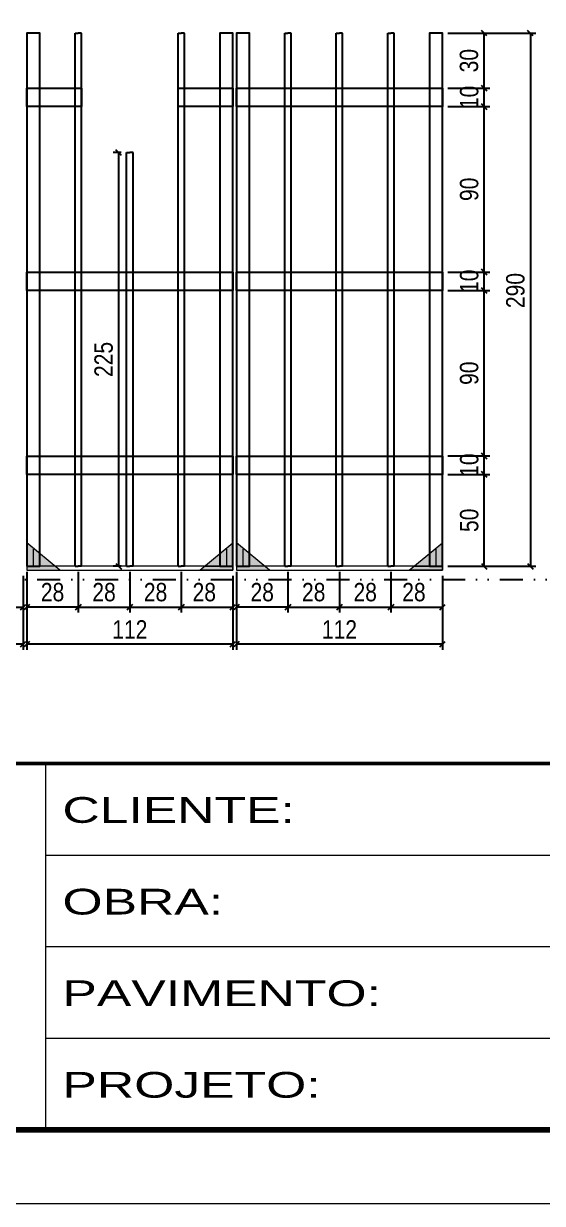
# Model space of a CAD drawing. Extents: x 14400 to 27878, y -21631 to 6985.
# Drawn here: x 19582 to 19864, y -14740 to -14098 of the extents above; entities that cross this region are included whole.
import ezdxf

# ---------------------------------------------------------------- set-up
doc = ezdxf.new("R2010")
doc.units = 0
for name, pattern in [('CONTINUO', [0]), ('DASHED', [0.75, 0.5, -0.25]), ('DIVIDE2', [0.625, 0.25, -0.125, 0, -0.125, 0, -0.125]), ('HIDDEN', [0.375, 0.25, -0.125])]:
    doc.linetypes.add(name, pattern=pattern)
for name, color, linetype in [('COTA', 241, 'Continuous'), ('Nível', 160, 'Continuous'), ('SARR_2.2x10', 60, 'Continuous'), ('SARR_3.5x7', 81, 'Continuous'), ('SARR_7x7', 40, 'Continuous')]:
    doc.layers.add(name, color=color, linetype=linetype)
for name, color, linetype, lineweight in [('Folhas', 255, 'Continuous', 9), ('Madeira', 126, 'Continuous', 18), ('Sarr 2.2x7', 40, 'Continuous', 9), ('SARRAFO DE PRESSAO', 251, 'DASHED', 9)]:
    doc.layers.add(name, color=color, linetype=linetype, lineweight=lineweight)
doc.styles.add('COTA TECNICA', font='techl___.ttf', dxfattribs={"height": 10})
doc.styles.add('Tecnologia', font='')
doc.styles.get('Tecnologia').set_extended_font_data('Forgotten Futurist')
doc.dimstyles.new('PAINEL', dxfattribs={"dimtxt": 10, "dimasz": 3, "dimexe": 3, "dimexo": 3, "dimgap": 3, "dimtad": 1, "dimdec": 1, "dimzin": 12, "dimdsep": 46, "dimtxsty": 'COTA TECNICA', "dimblk1": 'OBLIQUE', "dimblk2": 'OBLIQUE', "dimsah": 1, "dimcen": 0.9, "dimclrd": 4, "dimclre": 4, "dimclrt": 240, "dimadec": 1, "dimazin": 3, "dimtfac": 1, "dimtdec": 1, "dimtmove": 0, "dimatfit": 3, "dimfxl": 1, "dimtolj": 1, "dimtzin": 12, "dimarcsym": 0})

# ---------------------------------------------------------------- blocks, each defined once
blk = doc.blocks.new('9999999999')
at = {"color": 30, "linetype": 'CONTINUO'}
for p, q in [((98564.56, 34230.21), (98564.56, 34429.45)), ((98564.56, 34379.64), (99583.98, 34379.64)), ((98564.56, 34329.83), (99487.98, 34329.83)), ((98564.56, 34280.02), (99487.98, 34280.02))]:
    blk.add_line(p, q, dxfattribs=at)
at = {"color": 30, "linetype": 'CONTINUO', "const_width": 2}
blk.add_lwpolyline([(99583.98, 34230.21), (99583.98, 34414.45, 0.414214), (99568.98, 34429.45), (98228.98, 34429.45, 0.414214), (98213.98, 34414.45), (98213.98, 34245.21, 0.414214), (98228.98, 34230.21), (99583.98, 34230.21)], format="xyb", dxfattribs=at)
at = {"layer": 'Folhas'}
blk.add_lwpolyline([(98138.98, 34190.21), (99623.98, 34190.21), (99623.98, 35240.21), (98138.98, 35240.21)], close=True, dxfattribs=at)
at = {"layer": 'Folhas', "color": 30, "const_width": 3}
blk.add_lwpolyline([(98213.98, 34230.21), (99583.98, 34230.21), (99583.98, 35200.21), (98213.98, 35200.21)], close=True, dxfattribs=at)
at = {"layer": 'Folhas', "color": 7, "style": 'Tecnologia', "width": 1.5}
for s, p in [('CLIENTE:', (98573.65, 34397.17)), ('OBRA:', (98573.65, 34347.31)), ('PAVIMENTO:', (98573.65, 34297.5)), ('PROJETO:', (98573.65, 34247.69))]:
    blk.add_text(s, height=14, dxfattribs=at).set_placement(p)
blk = doc.blocks.new('_Oblique')
at = {"color": 0, "linetype": 'ByBlock', "lineweight": -2}
blk.add_line((-0.5, -0.5), (0.5, 0.5), dxfattribs=at)
blk = doc.blocks.new('*D3198')
at = {"layer": 'COTA', "color": 4, "lineweight": -2, "transparency": 16777216}
for p, q in [((19469.77, -14411.34), (19469.77, -14438.52)), ((19581.77, -14411.34), (19581.77, -14438.52)), ((19581.77, -14435.52), (19469.77, -14435.52))]:
    blk.add_line(p, q, dxfattribs=at)
at = {"layer": 'Defpoints', "color": 0, "transparency": 16777216}
for p in [(19469.77, -14408.34), (19581.77, -14408.34), (19469.77, -14435.52)]:
    blk.add_point(p, dxfattribs=at)
at = {"layer": 'COTA', "color": 4, "lineweight": -2, "transparency": 16777216, "xscale": 3, "yscale": 3, "zscale": 3, "rotation": 180}
blk.add_blockref('_Oblique', (19469.77, -14435.52), dxfattribs=at)
at = {"layer": 'COTA', "color": 4, "lineweight": -2, "transparency": 16777216, "xscale": 3, "yscale": 3, "zscale": 3}
blk.add_blockref('_Oblique', (19581.77, -14435.52), dxfattribs=at)
at = {"layer": 'COTA', "color": 240, "transparency": 16777216, "insert": (19525.77, -14427.46), "char_height": 10, "attachment_point": 5, "style": 'COTA TECNICA'}
blk.add_mtext('\\A1;112', dxfattribs=at)
blk = doc.blocks.new('*D3200')
at = {"layer": 'COTA', "color": 4, "lineweight": -2, "transparency": 16777216}
for p, q in [((19553.77, -14396.14), (19553.77, -14418.34)), ((19581.77, -14398.34), (19581.77, -14418.34)), ((19553.77, -14415.34), (19581.77, -14415.34))]:
    blk.add_line(p, q, dxfattribs=at)
at = {"layer": 'Defpoints', "color": 0, "transparency": 16777216}
for p in [(19553.77, -14393.14), (19581.77, -14395.34), (19581.77, -14415.34)]:
    blk.add_point(p, dxfattribs=at)
at = {"layer": 'COTA', "color": 4, "lineweight": -2, "transparency": 16777216, "xscale": 3, "yscale": 3, "zscale": 3, "rotation": 180}
blk.add_blockref('_Oblique', (19553.77, -14415.34), dxfattribs=at)
at = {"layer": 'COTA', "color": 4, "lineweight": -2, "transparency": 16777216, "xscale": 3, "yscale": 3, "zscale": 3}
blk.add_blockref('_Oblique', (19581.77, -14415.34), dxfattribs=at)
at = {"layer": 'COTA', "color": 240, "transparency": 16777216, "insert": (19566.27, -14407.25), "char_height": 10, "attachment_point": 5, "style": 'COTA TECNICA'}
blk.add_mtext('\\A1;28', dxfattribs=at)
blk = doc.blocks.new('*D3170')
at = {"layer": 'COTA', "color": 4, "lineweight": -2, "transparency": 16777216}
for p, q in [((19583.77, -14411.34), (19583.77, -14438.52)), ((19695.77, -14411.34), (19695.77, -14438.52)), ((19695.77, -14435.52), (19583.77, -14435.52))]:
    blk.add_line(p, q, dxfattribs=at)
at = {"layer": 'Defpoints', "color": 0, "transparency": 16777216}
for p in [(19583.77, -14408.34), (19695.77, -14408.34), (19583.77, -14435.52)]:
    blk.add_point(p, dxfattribs=at)
at = {"layer": 'COTA', "color": 4, "lineweight": -2, "transparency": 16777216, "xscale": 3, "yscale": 3, "zscale": 3, "rotation": 180}
blk.add_blockref('_Oblique', (19583.77, -14435.52), dxfattribs=at)
at = {"layer": 'COTA', "color": 4, "lineweight": -2, "transparency": 16777216, "xscale": 3, "yscale": 3, "zscale": 3}
blk.add_blockref('_Oblique', (19695.77, -14435.52), dxfattribs=at)
at = {"layer": 'COTA', "color": 240, "transparency": 16777216, "insert": (19639.77, -14427.46), "char_height": 10, "attachment_point": 5, "style": 'COTA TECNICA'}
blk.add_mtext('\\A1;112', dxfattribs=at)
blk = doc.blocks.new('*D3171')
at = {"layer": 'COTA', "color": 4, "lineweight": -2, "transparency": 16777216}
for p, q in [((19583.77, -14396.14), (19583.77, -14418.34)), ((19611.77, -14396.14), (19611.77, -14418.34)), ((19611.77, -14415.34), (19583.77, -14415.34))]:
    blk.add_line(p, q, dxfattribs=at)
at = {"layer": 'Defpoints', "color": 0, "transparency": 16777216}
for p in [(19583.77, -14393.14), (19611.77, -14393.14), (19583.77, -14415.34)]:
    blk.add_point(p, dxfattribs=at)
at = {"layer": 'COTA', "color": 4, "lineweight": -2, "transparency": 16777216, "xscale": 3, "yscale": 3, "zscale": 3, "rotation": 180}
blk.add_blockref('_Oblique', (19583.77, -14415.34), dxfattribs=at)
at = {"layer": 'COTA', "color": 4, "lineweight": -2, "transparency": 16777216, "xscale": 3, "yscale": 3, "zscale": 3}
blk.add_blockref('_Oblique', (19611.77, -14415.34), dxfattribs=at)
at = {"layer": 'COTA', "color": 240, "transparency": 16777216, "insert": (19597.77, -14407.25), "char_height": 10, "attachment_point": 5, "style": 'COTA TECNICA'}
blk.add_mtext('\\A1;28', dxfattribs=at)
blk = doc.blocks.new('*D3172')
at = {"layer": 'COTA', "color": 4, "lineweight": -2, "transparency": 16777216}
for p, q in [((19667.77, -14396.14), (19667.77, -14418.34)), ((19695.77, -14398.34), (19695.77, -14418.34)), ((19667.77, -14415.34), (19695.77, -14415.34))]:
    blk.add_line(p, q, dxfattribs=at)
at = {"layer": 'Defpoints', "color": 0, "transparency": 16777216}
for p in [(19667.77, -14393.14), (19695.77, -14395.34), (19695.77, -14415.34)]:
    blk.add_point(p, dxfattribs=at)
at = {"layer": 'COTA', "color": 4, "lineweight": -2, "transparency": 16777216, "xscale": 3, "yscale": 3, "zscale": 3, "rotation": 180}
blk.add_blockref('_Oblique', (19667.77, -14415.34), dxfattribs=at)
at = {"layer": 'COTA', "color": 4, "lineweight": -2, "transparency": 16777216, "xscale": 3, "yscale": 3, "zscale": 3}
blk.add_blockref('_Oblique', (19695.77, -14415.34), dxfattribs=at)
at = {"layer": 'COTA', "color": 240, "transparency": 16777216, "insert": (19680.27, -14407.25), "char_height": 10, "attachment_point": 5, "style": 'COTA TECNICA'}
blk.add_mtext('\\A1;28', dxfattribs=at)
blk = doc.blocks.new('*D3173')
at = {"layer": 'COTA', "color": 4, "lineweight": -2, "transparency": 16777216}
for p, q in [((19611.77, -14396.14), (19611.77, -14418.34)), ((19639.77, -14396.14), (19639.77, -14418.34)), ((19611.77, -14415.34), (19639.77, -14415.34))]:
    blk.add_line(p, q, dxfattribs=at)
at = {"layer": 'Defpoints', "color": 0, "transparency": 16777216}
for p in [(19611.77, -14393.14), (19639.77, -14393.14), (19639.77, -14415.34)]:
    blk.add_point(p, dxfattribs=at)
at = {"layer": 'COTA', "color": 4, "lineweight": -2, "transparency": 16777216, "xscale": 3, "yscale": 3, "zscale": 3, "rotation": 180}
blk.add_blockref('_Oblique', (19611.77, -14415.34), dxfattribs=at)
at = {"layer": 'COTA', "color": 4, "lineweight": -2, "transparency": 16777216, "xscale": 3, "yscale": 3, "zscale": 3}
blk.add_blockref('_Oblique', (19639.77, -14415.34), dxfattribs=at)
at = {"layer": 'COTA', "color": 240, "transparency": 16777216, "insert": (19625.77, -14407.25), "char_height": 10, "attachment_point": 5, "style": 'COTA TECNICA'}
blk.add_mtext('\\A1;28', dxfattribs=at)
blk = doc.blocks.new('*D3174')
at = {"layer": 'COTA', "color": 4, "lineweight": -2, "transparency": 16777216}
for p, q in [((19639.77, -14396.14), (19639.77, -14418.34)), ((19667.77, -14396.14), (19667.77, -14418.34)), ((19639.77, -14415.34), (19667.77, -14415.34))]:
    blk.add_line(p, q, dxfattribs=at)
at = {"layer": 'Defpoints', "color": 0, "transparency": 16777216}
for p in [(19639.77, -14393.14), (19667.77, -14393.14), (19667.77, -14415.34)]:
    blk.add_point(p, dxfattribs=at)
at = {"layer": 'COTA', "color": 4, "lineweight": -2, "transparency": 16777216, "xscale": 3, "yscale": 3, "zscale": 3, "rotation": 180}
blk.add_blockref('_Oblique', (19639.77, -14415.34), dxfattribs=at)
at = {"layer": 'COTA', "color": 4, "lineweight": -2, "transparency": 16777216, "xscale": 3, "yscale": 3, "zscale": 3}
blk.add_blockref('_Oblique', (19667.77, -14415.34), dxfattribs=at)
at = {"layer": 'COTA', "color": 240, "transparency": 16777216, "insert": (19653.77, -14407.25), "char_height": 10, "attachment_point": 5, "style": 'COTA TECNICA'}
blk.add_mtext('\\A1;28', dxfattribs=at)
blk = doc.blocks.new('*D3175')
at = {"layer": 'COTA', "color": 4, "lineweight": -2, "transparency": 16777216}
for p, q in [((19697.77, -14411.34), (19697.77, -14438.52)), ((19809.77, -14411.34), (19809.77, -14438.52)), ((19809.77, -14435.52), (19697.77, -14435.52))]:
    blk.add_line(p, q, dxfattribs=at)
at = {"layer": 'Defpoints', "color": 0, "transparency": 16777216}
for p in [(19697.77, -14408.34), (19809.77, -14408.34), (19697.77, -14435.52)]:
    blk.add_point(p, dxfattribs=at)
at = {"layer": 'COTA', "color": 4, "lineweight": -2, "transparency": 16777216, "xscale": 3, "yscale": 3, "zscale": 3, "rotation": 180}
blk.add_blockref('_Oblique', (19697.77, -14435.52), dxfattribs=at)
at = {"layer": 'COTA', "color": 4, "lineweight": -2, "transparency": 16777216, "xscale": 3, "yscale": 3, "zscale": 3}
blk.add_blockref('_Oblique', (19809.77, -14435.52), dxfattribs=at)
at = {"layer": 'COTA', "color": 240, "transparency": 16777216, "insert": (19753.77, -14427.46), "char_height": 10, "attachment_point": 5, "style": 'COTA TECNICA'}
blk.add_mtext('\\A1;112', dxfattribs=at)
blk = doc.blocks.new('*D3176')
at = {"layer": 'COTA', "color": 4, "lineweight": -2, "transparency": 16777216}
for p, q in [((19697.77, -14396.14), (19697.77, -14418.34)), ((19725.77, -14396.14), (19725.77, -14418.34)), ((19725.77, -14415.34), (19697.77, -14415.34))]:
    blk.add_line(p, q, dxfattribs=at)
at = {"layer": 'Defpoints', "color": 0, "transparency": 16777216}
for p in [(19697.77, -14393.14), (19725.77, -14393.14), (19697.77, -14415.34)]:
    blk.add_point(p, dxfattribs=at)
at = {"layer": 'COTA', "color": 4, "lineweight": -2, "transparency": 16777216, "xscale": 3, "yscale": 3, "zscale": 3, "rotation": 180}
blk.add_blockref('_Oblique', (19697.77, -14415.34), dxfattribs=at)
at = {"layer": 'COTA', "color": 4, "lineweight": -2, "transparency": 16777216, "xscale": 3, "yscale": 3, "zscale": 3}
blk.add_blockref('_Oblique', (19725.77, -14415.34), dxfattribs=at)
at = {"layer": 'COTA', "color": 240, "transparency": 16777216, "insert": (19711.77, -14407.25), "char_height": 10, "attachment_point": 5, "style": 'COTA TECNICA'}
blk.add_mtext('\\A1;28', dxfattribs=at)
blk = doc.blocks.new('*D3177')
at = {"layer": 'COTA', "color": 4, "lineweight": -2, "transparency": 16777216}
for p, q in [((19781.77, -14396.14), (19781.77, -14418.34)), ((19809.77, -14398.34), (19809.77, -14418.34)), ((19781.77, -14415.34), (19809.77, -14415.34))]:
    blk.add_line(p, q, dxfattribs=at)
at = {"layer": 'Defpoints', "color": 0, "transparency": 16777216}
for p in [(19781.77, -14393.14), (19809.77, -14395.34), (19809.77, -14415.34)]:
    blk.add_point(p, dxfattribs=at)
at = {"layer": 'COTA', "color": 4, "lineweight": -2, "transparency": 16777216, "xscale": 3, "yscale": 3, "zscale": 3, "rotation": 180}
blk.add_blockref('_Oblique', (19781.77, -14415.34), dxfattribs=at)
at = {"layer": 'COTA', "color": 4, "lineweight": -2, "transparency": 16777216, "xscale": 3, "yscale": 3, "zscale": 3}
blk.add_blockref('_Oblique', (19809.77, -14415.34), dxfattribs=at)
at = {"layer": 'COTA', "color": 240, "transparency": 16777216, "insert": (19794.27, -14407.25), "char_height": 10, "attachment_point": 5, "style": 'COTA TECNICA'}
blk.add_mtext('\\A1;28', dxfattribs=at)
blk = doc.blocks.new('*D3178')
at = {"layer": 'COTA', "color": 4, "lineweight": -2, "transparency": 16777216}
for p, q in [((19725.77, -14396.14), (19725.77, -14418.34)), ((19753.77, -14396.14), (19753.77, -14418.34)), ((19725.77, -14415.34), (19753.77, -14415.34))]:
    blk.add_line(p, q, dxfattribs=at)
at = {"layer": 'Defpoints', "color": 0, "transparency": 16777216}
for p in [(19725.77, -14393.14), (19753.77, -14393.14), (19753.77, -14415.34)]:
    blk.add_point(p, dxfattribs=at)
at = {"layer": 'COTA', "color": 4, "lineweight": -2, "transparency": 16777216, "xscale": 3, "yscale": 3, "zscale": 3, "rotation": 180}
blk.add_blockref('_Oblique', (19725.77, -14415.34), dxfattribs=at)
at = {"layer": 'COTA', "color": 4, "lineweight": -2, "transparency": 16777216, "xscale": 3, "yscale": 3, "zscale": 3}
blk.add_blockref('_Oblique', (19753.77, -14415.34), dxfattribs=at)
at = {"layer": 'COTA', "color": 240, "transparency": 16777216, "insert": (19739.77, -14407.25), "char_height": 10, "attachment_point": 5, "style": 'COTA TECNICA'}
blk.add_mtext('\\A1;28', dxfattribs=at)
blk = doc.blocks.new('*D3179')
at = {"layer": 'COTA', "color": 4, "lineweight": -2, "transparency": 16777216}
for p, q in [((19812.77, -14343.14), (19835.47, -14343.14)), ((19832.47, -14393.14), (19832.47, -14343.14)), ((19812.77, -14393.14), (19835.47, -14393.14))]:
    blk.add_line(p, q, dxfattribs=at)
at = {"layer": 'Defpoints', "color": 0, "transparency": 16777216}
for p in [(19809.77, -14343.14), (19832.47, -14343.14), (19809.77, -14393.14)]:
    blk.add_point(p, dxfattribs=at)
at = {"layer": 'COTA', "color": 4, "lineweight": -2, "transparency": 16777216, "xscale": 3, "yscale": 3, "zscale": 3}
for p, rotation in [((19832.47, -14343.14), 90), ((19832.47, -14393.14), 270)]:
    blk.add_blockref('_Oblique', p, dxfattribs=dict(at, rotation=rotation))
at = {"layer": 'COTA', "color": 240, "transparency": 16777216, "insert": (19824.36, -14368.14), "char_height": 10, "attachment_point": 5, "rotation": 90, "style": 'COTA TECNICA'}
blk.add_mtext('\\A1;50', dxfattribs=at)
blk = doc.blocks.new('*D3180')
at = {"layer": 'COTA', "color": 4, "lineweight": -2, "transparency": 16777216}
for p, q in [((19753.77, -14396.14), (19753.77, -14418.34)), ((19781.77, -14396.14), (19781.77, -14418.34)), ((19753.77, -14415.34), (19781.77, -14415.34))]:
    blk.add_line(p, q, dxfattribs=at)
at = {"layer": 'Defpoints', "color": 0, "transparency": 16777216}
for p in [(19753.77, -14393.14), (19781.77, -14393.14), (19781.77, -14415.34)]:
    blk.add_point(p, dxfattribs=at)
at = {"layer": 'COTA', "color": 4, "lineweight": -2, "transparency": 16777216, "xscale": 3, "yscale": 3, "zscale": 3, "rotation": 180}
blk.add_blockref('_Oblique', (19753.77, -14415.34), dxfattribs=at)
at = {"layer": 'COTA', "color": 4, "lineweight": -2, "transparency": 16777216, "xscale": 3, "yscale": 3, "zscale": 3}
blk.add_blockref('_Oblique', (19781.77, -14415.34), dxfattribs=at)
at = {"layer": 'COTA', "color": 240, "transparency": 16777216, "insert": (19767.77, -14407.25), "char_height": 10, "attachment_point": 5, "style": 'COTA TECNICA'}
blk.add_mtext('\\A1;28', dxfattribs=at)
blk = doc.blocks.new('*D3181')
at = {"layer": 'COTA', "color": 4, "lineweight": -2, "transparency": 16777216}
for p, q in [((19812.77, -14333.14), (19835.47, -14333.14)), ((19832.47, -14343.14), (19832.47, -14333.14)), ((19812.77, -14343.14), (19835.47, -14343.14))]:
    blk.add_line(p, q, dxfattribs=at)
at = {"layer": 'Defpoints', "color": 0, "transparency": 16777216}
for p in [(19809.77, -14333.14), (19832.47, -14333.14), (19809.77, -14343.14)]:
    blk.add_point(p, dxfattribs=at)
at = {"layer": 'COTA', "color": 4, "lineweight": -2, "transparency": 16777216, "xscale": 3, "yscale": 3, "zscale": 3}
for p, rotation in [((19832.47, -14333.14), 90), ((19832.47, -14343.14), 270)]:
    blk.add_blockref('_Oblique', p, dxfattribs=dict(at, rotation=rotation))
at = {"layer": 'COTA', "color": 240, "transparency": 16777216, "insert": (19824.37, -14338.14), "char_height": 10, "attachment_point": 5, "rotation": 90, "style": 'COTA TECNICA'}
blk.add_mtext('\\A1;10', dxfattribs=at)
blk = doc.blocks.new('*D3182')
at = {"layer": 'COTA', "color": 4, "lineweight": -2, "transparency": 16777216}
for p, q in [((19812.77, -14243.14), (19835.47, -14243.14)), ((19832.47, -14333.14), (19832.47, -14243.14)), ((19812.77, -14333.14), (19835.47, -14333.14))]:
    blk.add_line(p, q, dxfattribs=at)
at = {"layer": 'Defpoints', "color": 0, "transparency": 16777216}
for p in [(19809.77, -14243.14), (19832.47, -14243.14), (19809.77, -14333.14)]:
    blk.add_point(p, dxfattribs=at)
at = {"layer": 'COTA', "color": 4, "lineweight": -2, "transparency": 16777216, "xscale": 3, "yscale": 3, "zscale": 3}
for p, rotation in [((19832.47, -14243.14), 90), ((19832.47, -14333.14), 270)]:
    blk.add_blockref('_Oblique', p, dxfattribs=dict(at, rotation=rotation))
at = {"layer": 'COTA', "color": 240, "transparency": 16777216, "insert": (19824.34, -14288.14), "char_height": 10, "attachment_point": 5, "rotation": 90, "style": 'COTA TECNICA'}
blk.add_mtext('\\A1;90', dxfattribs=at)
blk = doc.blocks.new('*D3183')
at = {"layer": 'COTA', "color": 4, "lineweight": -2, "transparency": 16777216}
for p, q in [((19812.77, -14233.14), (19835.47, -14233.14)), ((19832.47, -14243.14), (19832.47, -14233.14)), ((19812.77, -14243.14), (19835.47, -14243.14))]:
    blk.add_line(p, q, dxfattribs=at)
at = {"layer": 'Defpoints', "color": 0, "transparency": 16777216}
for p in [(19809.77, -14233.14), (19832.47, -14233.14), (19809.77, -14243.14)]:
    blk.add_point(p, dxfattribs=at)
at = {"layer": 'COTA', "color": 4, "lineweight": -2, "transparency": 16777216, "xscale": 3, "yscale": 3, "zscale": 3}
for p, rotation in [((19832.47, -14233.14), 90), ((19832.47, -14243.14), 270)]:
    blk.add_blockref('_Oblique', p, dxfattribs=dict(at, rotation=rotation))
at = {"layer": 'COTA', "color": 240, "transparency": 16777216, "insert": (19824.37, -14238.14), "char_height": 10, "attachment_point": 5, "rotation": 90, "style": 'COTA TECNICA'}
blk.add_mtext('\\A1;10', dxfattribs=at)
blk = doc.blocks.new('*D3184')
at = {"layer": 'COTA', "color": 4, "lineweight": -2, "transparency": 16777216}
for p, q in [((19812.77, -14143.14), (19835.47, -14143.14)), ((19832.47, -14233.14), (19832.47, -14143.14)), ((19812.77, -14233.14), (19835.47, -14233.14))]:
    blk.add_line(p, q, dxfattribs=at)
at = {"layer": 'Defpoints', "color": 0, "transparency": 16777216}
for p in [(19809.77, -14143.14), (19832.47, -14143.14), (19809.77, -14233.14)]:
    blk.add_point(p, dxfattribs=at)
at = {"layer": 'COTA', "color": 4, "lineweight": -2, "transparency": 16777216, "xscale": 3, "yscale": 3, "zscale": 3}
for p, rotation in [((19832.47, -14143.14), 90), ((19832.47, -14233.14), 270)]:
    blk.add_blockref('_Oblique', p, dxfattribs=dict(at, rotation=rotation))
at = {"layer": 'COTA', "color": 240, "transparency": 16777216, "insert": (19824.34, -14188.14), "char_height": 10, "attachment_point": 5, "rotation": 90, "style": 'COTA TECNICA'}
blk.add_mtext('\\A1;90', dxfattribs=at)
blk = doc.blocks.new('*D3186')
at = {"layer": 'COTA', "color": 4, "lineweight": -2, "transparency": 16777216}
for p, q in [((19812.77, -14103.18), (19860.6, -14103.18)), ((19857.6, -14103.18), (19857.6, -14393.14)), ((19812.77, -14393.14), (19860.6, -14393.14))]:
    blk.add_line(p, q, dxfattribs=at)
at = {"layer": 'Defpoints', "color": 0, "transparency": 16777216}
for p in [(19809.77, -14103.18), (19809.77, -14393.14), (19857.6, -14393.14)]:
    blk.add_point(p, dxfattribs=at)
at = {"layer": 'COTA', "color": 4, "lineweight": -2, "transparency": 16777216, "xscale": 3, "yscale": 3, "zscale": 3}
for p, rotation in [((19857.6, -14103.18), 90), ((19857.6, -14393.14), 270)]:
    blk.add_blockref('_Oblique', p, dxfattribs=dict(at, rotation=rotation))
at = {"layer": 'COTA', "color": 240, "transparency": 16777216, "insert": (19849.47, -14243.18), "char_height": 10, "attachment_point": 5, "rotation": 90, "style": 'COTA TECNICA'}
blk.add_mtext('\\A1;290', dxfattribs=at)
blk = doc.blocks.new('*D3187')
at = {"layer": 'COTA', "color": 4, "lineweight": -2, "transparency": 16777216}
for p, q in [((19812.77, -14103.18), (19835.47, -14103.18)), ((19832.47, -14133.14), (19832.47, -14103.18)), ((19812.77, -14133.14), (19835.47, -14133.14))]:
    blk.add_line(p, q, dxfattribs=at)
at = {"layer": 'Defpoints', "color": 0, "transparency": 16777216}
for p in [(19809.77, -14103.18), (19832.47, -14103.18), (19809.77, -14133.14)]:
    blk.add_point(p, dxfattribs=at)
at = {"layer": 'COTA', "color": 4, "lineweight": -2, "transparency": 16777216, "xscale": 3, "yscale": 3, "zscale": 3}
for p, rotation in [((19832.47, -14103.18), 90), ((19832.47, -14133.14), 270)]:
    blk.add_blockref('_Oblique', p, dxfattribs=dict(at, rotation=rotation))
at = {"layer": 'COTA', "color": 240, "transparency": 16777216, "insert": (19824.25, -14118.16), "char_height": 10, "attachment_point": 5, "rotation": 90, "style": 'COTA TECNICA'}
blk.add_mtext('\\A1;30', dxfattribs=at)
blk = doc.blocks.new('*D3279')
at = {"layer": 'COTA', "color": 4, "lineweight": -2, "transparency": 16777216}
for p, q in [((19635.02, -14168.18), (19630.7, -14168.18)), ((19633.7, -14168.18), (19633.7, -14393.14)), ((19635.02, -14393.14), (19630.7, -14393.14))]:
    blk.add_line(p, q, dxfattribs=at)
at = {"layer": 'Defpoints', "color": 0, "transparency": 16777216}
for p in [(19638.02, -14168.18), (19633.7, -14393.14), (19638.02, -14393.14)]:
    blk.add_point(p, dxfattribs=at)
at = {"layer": 'COTA', "color": 4, "lineweight": -2, "transparency": 16777216, "xscale": 3, "yscale": 3, "zscale": 3}
for p, rotation in [((19633.7, -14168.18), 90), ((19633.7, -14393.14), 270)]:
    blk.add_blockref('_Oblique', p, dxfattribs=dict(at, rotation=rotation))
at = {"layer": 'COTA', "color": 240, "transparency": 16777216, "insert": (19625.59, -14280.66), "char_height": 10, "attachment_point": 5, "rotation": 90, "style": 'COTA TECNICA'}
blk.add_mtext('\\A1;225', dxfattribs=at)
blk = doc.blocks.new('*D3283')
at = {"layer": 'COTA', "color": 4, "lineweight": -2, "transparency": 16777216}
for p, q in [((19812.77, -14133.14), (19835.47, -14133.14)), ((19832.47, -14143.14), (19832.47, -14133.14)), ((19812.77, -14143.14), (19835.47, -14143.14))]:
    blk.add_line(p, q, dxfattribs=at)
at = {"layer": 'Defpoints', "color": 0, "transparency": 16777216}
for p in [(19809.77, -14133.14), (19832.47, -14133.14), (19809.77, -14143.14)]:
    blk.add_point(p, dxfattribs=at)
at = {"layer": 'COTA', "color": 4, "lineweight": -2, "transparency": 16777216, "xscale": 3, "yscale": 3, "zscale": 3}
for p, rotation in [((19832.47, -14133.14), 90), ((19832.47, -14143.14), 270)]:
    blk.add_blockref('_Oblique', p, dxfattribs=dict(at, rotation=rotation))
at = {"layer": 'COTA', "color": 240, "transparency": 16777216, "insert": (19824.37, -14138.14), "char_height": 10, "attachment_point": 5, "rotation": 90, "style": 'COTA TECNICA'}
blk.add_mtext('\\A1;10', dxfattribs=at)

msp = doc.modelspace()

# ---------------------------------------------------------------- hatches: boundary and pattern name
at = {"layer": 'Madeira'}
h = msp.add_hatch(color=252, dxfattribs=at)
h.dxf.hatch_style = 2
h.paths.add_polyline_path([(19583.77, -14380.34), (19583.77, -14395.34), (19601.77, -14395.34)])
h = msp.add_hatch(color=252, dxfattribs=at)
h.dxf.hatch_style = 2
h.paths.add_polyline_path([(19695.77, -14380.34), (19695.77, -14395.34), (19677.77, -14395.34)])
h = msp.add_hatch(color=252, dxfattribs=at)
h.dxf.hatch_style = 2
h.paths.add_polyline_path([(19697.77, -14380.34), (19697.77, -14395.34), (19715.77, -14395.34)])
h = msp.add_hatch(color=252, dxfattribs=at)
h.dxf.hatch_style = 2
h.paths.add_polyline_path([(19809.77, -14380.34), (19809.77, -14395.34), (19791.77, -14395.34)])

# ---------------------------------------------------------------- linework, layer by layer
at = {"layer": 'Madeira', "color": 1, "linetype": 'HIDDEN'}
for p, q in [((19587.27, -14383.84), (19587.27, -14393.14)), ((19587.27, -14383.84), (19587.27, -14393.14)), ((19692.27, -14383.84), (19692.27, -14393.14)), ((19692.27, -14383.84), (19692.27, -14393.14)), ((19701.27, -14383.84), (19701.27, -14393.14)), ((19701.27, -14383.84), (19701.27, -14393.14)), ((19806.27, -14383.84), (19806.27, -14393.14)), ((19806.27, -14383.84), (19806.27, -14393.14)), ((19590.77, -14387.34), (19590.77, -14393.14)), ((19704.77, -14387.34), (19704.77, -14393.14)), ((19593.61, -14393.14), (19583.77, -14393.14)), ((19593.61, -14393.14), (19583.77, -14393.14)), ((19599.57, -14393.14), (19583.77, -14393.14)), ((19679.97, -14393.14), (19695.77, -14393.14)), ((19685.94, -14393.14), (19695.77, -14393.14)), ((19685.94, -14393.14), (19695.77, -14393.14)), ((19707.61, -14393.14), (19697.77, -14393.14)), ((19707.61, -14393.14), (19697.77, -14393.14)), ((19713.57, -14393.14), (19697.77, -14393.14)), ((19793.97, -14393.14), (19809.77, -14393.14)), ((19799.94, -14393.14), (19809.77, -14393.14)), ((19799.94, -14393.14), (19809.77, -14393.14))]:
    msp.add_line(p, q, dxfattribs=at)
at = {"layer": 'Madeira'}
for p, q in [((19583.77, -14393.14), (19583.77, -14395.34)), ((19583.77, -14393.14), (19583.77, -14395.34)), ((19583.77, -14393.14), (19583.77, -14395.34)), ((19697.77, -14393.14), (19697.77, -14395.34)), ((19697.77, -14393.14), (19697.77, -14395.34)), ((19697.77, -14393.14), (19697.77, -14395.34))]:
    msp.add_line(p, q, dxfattribs=at)
at = {"layer": 'Madeira', "color": 0}
for points in [[(19583.77, -14380.34), (19583.77, -14395.34), (19601.77, -14395.34), (19583.77, -14380.34)], [(19695.77, -14380.34), (19695.77, -14395.34), (19677.77, -14395.34), (19695.77, -14380.34)], [(19697.77, -14380.34), (19697.77, -14395.34), (19715.77, -14395.34), (19697.77, -14380.34)], [(19809.77, -14380.34), (19809.77, -14395.34), (19791.77, -14395.34), (19809.77, -14380.34)]]:
    msp.add_lwpolyline(points, dxfattribs=at)
at = {"layer": 'Nível', "color": 4, "linetype": 'DIVIDE2', "ltscale": 50}
msp.add_line((19243.47, -14400.34), (20613.47, -14400.34), dxfattribs=at)
at = {"layer": 'Sarr 2.2x7'}
for points in [[(19695.77, -14393.14), (19583.77, -14393.14), (19583.77, -14395.34), (19695.77, -14395.34)], [(19809.77, -14393.14), (19697.77, -14393.14), (19697.77, -14395.34), (19809.77, -14395.34)]]:
    msp.add_lwpolyline(points, close=True, dxfattribs=at)
at = {"layer": 'SARR_2.2x10'}
for points in [[(19583.77, -14133.14), (19613.52, -14133.14), (19613.52, -14143.14), (19583.77, -14143.14)], [(19666.02, -14133.14), (19695.77, -14133.14), (19695.77, -14143.14), (19666.02, -14143.14)], [(19697.77, -14133.18), (19809.77, -14133.18), (19809.77, -14143.18), (19697.77, -14143.18)], [(19583.77, -14233.18), (19695.77, -14233.18), (19695.77, -14243.18), (19583.77, -14243.18)], [(19697.77, -14233.18), (19809.77, -14233.18), (19809.77, -14243.18), (19697.77, -14243.18)], [(19583.77, -14333.18), (19695.77, -14333.18), (19695.77, -14343.18), (19583.77, -14343.18)], [(19697.77, -14333.18), (19809.77, -14333.18), (19809.77, -14343.18), (19697.77, -14343.18)]]:
    msp.add_lwpolyline(points, close=True, dxfattribs=at)
at = {"layer": 'SARR_3.5x7'}
for p, q in [((19610.02, -14393.14), (19610.02, -14103.18)), ((19610.02, -14103.18), (19611.77, -14103.18)), ((19613.52, -14103.18), (19611.77, -14103.18)), ((19613.52, -14393.14), (19613.52, -14103.18)), ((19666.02, -14393.14), (19666.02, -14103.18)), ((19666.02, -14103.18), (19667.77, -14103.18)), ((19669.52, -14103.18), (19667.77, -14103.18)), ((19669.52, -14393.14), (19669.52, -14103.18)), ((19724.02, -14393.14), (19724.02, -14103.18)), ((19724.02, -14103.18), (19725.77, -14103.18)), ((19727.52, -14103.18), (19725.77, -14103.18)), ((19727.52, -14393.14), (19727.52, -14103.18)), ((19752.02, -14393.14), (19752.02, -14103.18)), ((19752.02, -14103.18), (19753.77, -14103.18)), ((19755.52, -14103.18), (19753.77, -14103.18)), ((19755.52, -14393.14), (19755.52, -14103.18)), ((19780.02, -14393.14), (19780.02, -14103.18)), ((19780.02, -14103.18), (19781.77, -14103.18)), ((19783.52, -14103.18), (19781.77, -14103.18)), ((19783.52, -14393.14), (19783.52, -14103.18)), ((19638.02, -14393.14), (19638.02, -14168.18)), ((19638.02, -14168.18), (19639.77, -14168.18)), ((19641.52, -14168.18), (19639.77, -14168.18)), ((19641.52, -14393.14), (19641.52, -14168.18)), ((19610.02, -14393.14), (19611.77, -14393.14)), ((19613.52, -14393.14), (19611.77, -14393.14)), ((19638.02, -14393.14), (19639.77, -14393.14)), ((19641.52, -14393.14), (19639.77, -14393.14)), ((19666.02, -14393.14), (19667.77, -14393.14)), ((19669.52, -14393.14), (19667.77, -14393.14)), ((19724.02, -14393.14), (19725.77, -14393.14)), ((19727.52, -14393.14), (19725.77, -14393.14)), ((19752.02, -14393.14), (19753.77, -14393.14)), ((19755.52, -14393.14), (19753.77, -14393.14)), ((19780.02, -14393.14), (19781.77, -14393.14)), ((19783.52, -14393.14), (19781.77, -14393.14))]:
    msp.add_line(p, q, dxfattribs=at)
at = {"layer": 'SARR_7x7'}
for points in [[(19583.77, -14393.14), (19590.77, -14393.14), (19590.77, -14103.18), (19583.77, -14103.18)], [(19688.77, -14393.14), (19695.77, -14393.14), (19695.77, -14103.18), (19688.77, -14103.18)], [(19697.77, -14393.14), (19704.77, -14393.14), (19704.77, -14103.18), (19697.77, -14103.18)], [(19802.77, -14393.14), (19809.77, -14393.14), (19809.77, -14103.18), (19802.77, -14103.18)]]:
    msp.add_lwpolyline(points, close=True, dxfattribs=at)

# ---------------------------------------------------------------- block references
at = {"layer": 'SARRAFO DE PRESSAO', "color": 6, "linetype": 'ByBlock'}
msp.add_blockref('9999999999', (-78970.51, -48929.83), dxfattribs=at)

# ---------------------------------------------------------------- dimensions: what is measured, and where the dimension line sits
at = {"layer": 'COTA'}
for base, p1, p2, picture, middle in [((19857.6, -14393.14), (19809.77, -14103.18), (19809.77, -14393.14), '*D3186', (19857.6, -14243.18)), ((19832.47, -14133.14), (19809.77, -14143.14), (19809.77, -14133.14), '*D3283', (19832.47, -14138.14)), ((19832.47, -14233.14), (19809.77, -14243.14), (19809.77, -14233.14), '*D3183', (19832.47, -14238.14)), ((19832.47, -14333.14), (19809.77, -14343.14), (19809.77, -14333.14), '*D3181', (19832.47, -14338.14))]:
    dim = msp.add_linear_dim(base=base, p1=p1, p2=p2, angle=90, dimstyle='PAINEL', override={"dimtmove": 1}, dxfattribs=at)
    dim.commit()
    dim.dimension.update_dxf_attribs({"geometry": picture, "text_midpoint": middle, "dimtype": 160})
for base, p1, p2, angle, picture, middle in [((19832.47, -14103.18), (19809.77, -14133.14), (19809.77, -14103.18), 90, '*D3187', (19824.25, -14118.16)), ((19832.47, -14143.14), (19809.77, -14233.14), (19809.77, -14143.14), 90, '*D3184', (19824.34, -14188.14)), ((19832.47, -14243.14), (19809.77, -14333.14), (19809.77, -14243.14), 90, '*D3182', (19824.34, -14288.14)), ((19832.47, -14343.14), (19809.77, -14393.14), (19809.77, -14343.14), 90, '*D3179', (19824.36, -14368.14)), ((19583.77, -14415.34), (19611.77, -14393.14), (19583.77, -14393.14), 180, '*D3171', (19597.77, -14407.25)), ((19697.77, -14415.34), (19725.77, -14393.14), (19697.77, -14393.14), 180, '*D3176', (19711.77, -14407.25)), ((19469.77, -14435.52), (19581.77, -14408.34), (19469.77, -14408.34), 180, '*D3198', (19525.77, -14427.46)), ((19583.77, -14435.52), (19695.77, -14408.34), (19583.77, -14408.34), 180, '*D3170', (19639.77, -14427.46)), ((19697.77, -14435.52), (19809.77, -14408.34), (19697.77, -14408.34), 180, '*D3175', (19753.77, -14427.46))]:
    dim = msp.add_linear_dim(base=base, p1=p1, p2=p2, angle=angle, dimstyle='PAINEL', override={"dimtmove": 1}, dxfattribs=at)
    dim.commit()
    dim.dimension.update_dxf_attribs({"geometry": picture, "text_midpoint": middle})
dim = msp.add_linear_dim(base=(19633.7, -14393.14), p1=(19638.02, -14168.18), p2=(19638.02, -14393.14), angle=90, dimstyle='PAINEL', dxfattribs=at)
dim.commit()
dim.dimension.update_dxf_attribs({"geometry": '*D3279', "text_midpoint": (19625.59, -14280.66)})
for base, p1, p2, picture, middle in [((19581.77, -14415.34), (19553.77, -14393.14), (19581.77, -14395.34), '*D3200', (19566.27, -14415.34)), ((19695.77, -14415.34), (19667.77, -14393.14), (19695.77, -14395.34), '*D3172', (19680.27, -14415.34)), ((19809.77, -14415.34), (19781.77, -14393.14), (19809.77, -14395.34), '*D3177', (19794.27, -14415.34))]:
    dim = msp.add_linear_dim(base=base, p1=p1, p2=p2, dimstyle='PAINEL', override={"dimtmove": 1}, dxfattribs=at)
    dim.commit()
    dim.dimension.update_dxf_attribs({"geometry": picture, "text_midpoint": middle, "dimtype": 160})
for base, p1, p2, picture, middle in [((19639.77, -14415.34), (19611.77, -14393.14), (19639.77, -14393.14), '*D3173', (19625.77, -14407.25)), ((19667.77, -14415.34), (19639.77, -14393.14), (19667.77, -14393.14), '*D3174', (19653.77, -14407.25)), ((19753.77, -14415.34), (19725.77, -14393.14), (19753.77, -14393.14), '*D3178', (19739.77, -14407.25)), ((19781.77, -14415.34), (19753.77, -14393.14), (19781.77, -14393.14), '*D3180', (19767.77, -14407.25))]:
    dim = msp.add_linear_dim(base=base, p1=p1, p2=p2, dimstyle='PAINEL', override={"dimtmove": 1}, dxfattribs=at)
    dim.commit()
    dim.dimension.update_dxf_attribs({"geometry": picture, "text_midpoint": middle})

doc.saveas('drawing.dxf')
